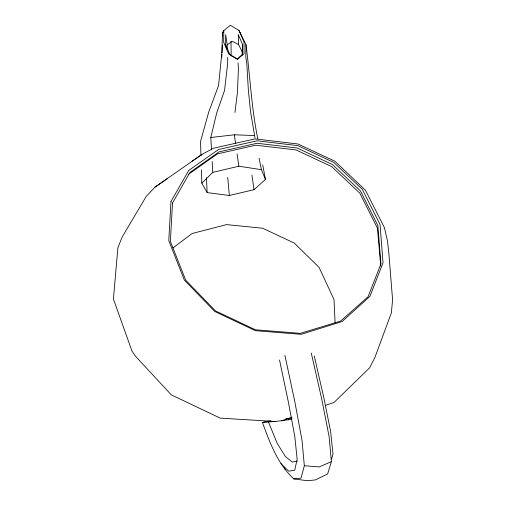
<?xml version="1.0" encoding="UTF-8"?>
<svg xmlns="http://www.w3.org/2000/svg" width="506" height="506" viewBox="0 0 506 506"><rect width="100%" height="100%" fill="white"/><g stroke="black" fill="none" stroke-linecap="round" stroke-linejoin="round"><path stroke-width="0.76" d="M226.03 46.913L225.619 44.598L225.663 34.674L227.232 44.749L227.093 49.291M223.804 30.607L223.671 42.257L228.693 53.99L237.535 59.234L244.044 53.699L244.025 41.947L238.977 30.43L230.3 25.3L223.804 30.607L222.495 32.688L221.881 52.409L218.56 85.539L208.63 112.357L200.54 141.503L200.971 155.652M238.977 30.43L245.954 44.585L245.764 56.982L246.795 63.37L248.332 89.771L250.521 111.56L255.226 139.321M242.191 55.078L242.469 44.326L238.244 34.509L238.63 44.566L242.254 52.036M227.763 57.342L227.605 63.794L224.537 90.492L216.739 112.819L210.793 137.493L211.502 149.896M221.736 57.595L221.9 54.452M221.982 52.877L222.387 45.002M234.948 112.49L237.44 92.453L238.415 68.822L238.035 62.852M331.645 459.018L332.986 453.92L330.601 431.403L323.859 397.88L314.258 355.927M284.916 355.37L294.966 402.428L302.012 440.346L304.334 465.741L301.007 478.145L293.815 478.916C277.655 463.951 269.869 442.75 262.481 422.573L264.436 421.764L270.653 420.777M311.285 353.099L321.696 398.918L329.083 436.45L331.398 461.624L327.648 473.995L315.238 479.96L307.186 480.7L293.815 478.916M254.328 139.055L213.387 148.252L201.888 154.463L155.026 187.112L146.228 196.417L122.288 236.776L117.879 247.75L113.414 298.989L131.965 351.037L135.444 356.161L171.325 394.895L220.262 418.146L275.694 421.504M201.805 183.166L212.779 172.382L238.838 166.215L261.412 169.662L265.467 179.402L254.025 189.687L229.338 195.493L207.137 192.596L201.805 183.166L201.401 169.801M225.619 44.598L229.825 54.566L237.162 59.019L242.526 54.319L242.469 44.326M173.001 247.877L192.141 233.5L226.561 224.601L262.69 228.244L294.347 243.127L319.09 267.415L334.036 299.634L335.08 322.834M223.684 31.827L222.495 32.688L222.539 36.495M227.232 44.749L232.172 41.264L238.63 44.566M188.63 174.228L217.428 153.894L255.72 145.19L296.067 149.94L331.664 166.6L359.848 193.191L377.432 228.162L380.746 266.099M155.026 187.112L167.252 178.656M192.078 161.231L201.888 154.463M331.398 461.624L319.191 466.937L304.334 465.741M262.481 422.573L281.652 420.771L292.006 417.134M325.288 405.445L334.162 402.333L369.639 367.799L375.009 357.198L391.366 312.891L392.586 299.906L388.804 252.633L387.381 240.597L384.402 227.624L365.503 190.294L334.997 161.3L298.009 144.001L256.106 139.011M297.389 461.061L292.304 462.086L285.333 456.463L277.218 443.414L268.578 422.301M281.652 420.771L291.873 419.139M285.808 418.81L291.924 418.361M210.793 137.493L234.329 134.798L254.448 135.532M237.162 59.019L237.535 59.234M280.969 463.61L288.692 471.168L294.72 470.251L297.148 459.284L294.796 436.495L288.464 402.517L279.514 359.994M284.404 468.075L285.112 469.448M288.053 418.551L288.648 419.993M259.091 158.283L261.412 169.662M262.728 164.867L265.467 179.402M245.954 44.585C250.179 75.944 251.33 107.772 257.826 138.859M240.268 32.466L240.502 33.978M251.906 175.057L254.025 189.687M234.329 134.798L235.537 143.23M237.074 153.957L238.838 166.215M227.706 177.448L229.338 195.493M242.235 51.707L242.437 54.825M212.159 161.528L212.779 172.382M206.448 177.682L207.137 192.596M231.008 41.309L231.172 56.09M170.965 201.54L168.776 240.609L184.355 280.077L214.715 311.449L255.416 330.69L301.234 334.321L342.088 321.55L369.949 296.32L383.023 262.766L380.05 224.5L362.258 189.257L333.777 162.445L297.832 145.633L257.111 140.794L218.472 149.51L188.757 170.414L170.965 201.54M172.495 203.045L170.383 241.413L185.696 280.147L215.48 310.912L255.403 329.779L300.349 333.353L340.513 321.12L368.026 296.813L380.942 263.93L377.855 225.537L360.405 190.882L332.429 164.52L297.098 147.986L257.067 143.255L219.104 151.857L189.933 172.432L172.495 203.045"/></g></svg>
